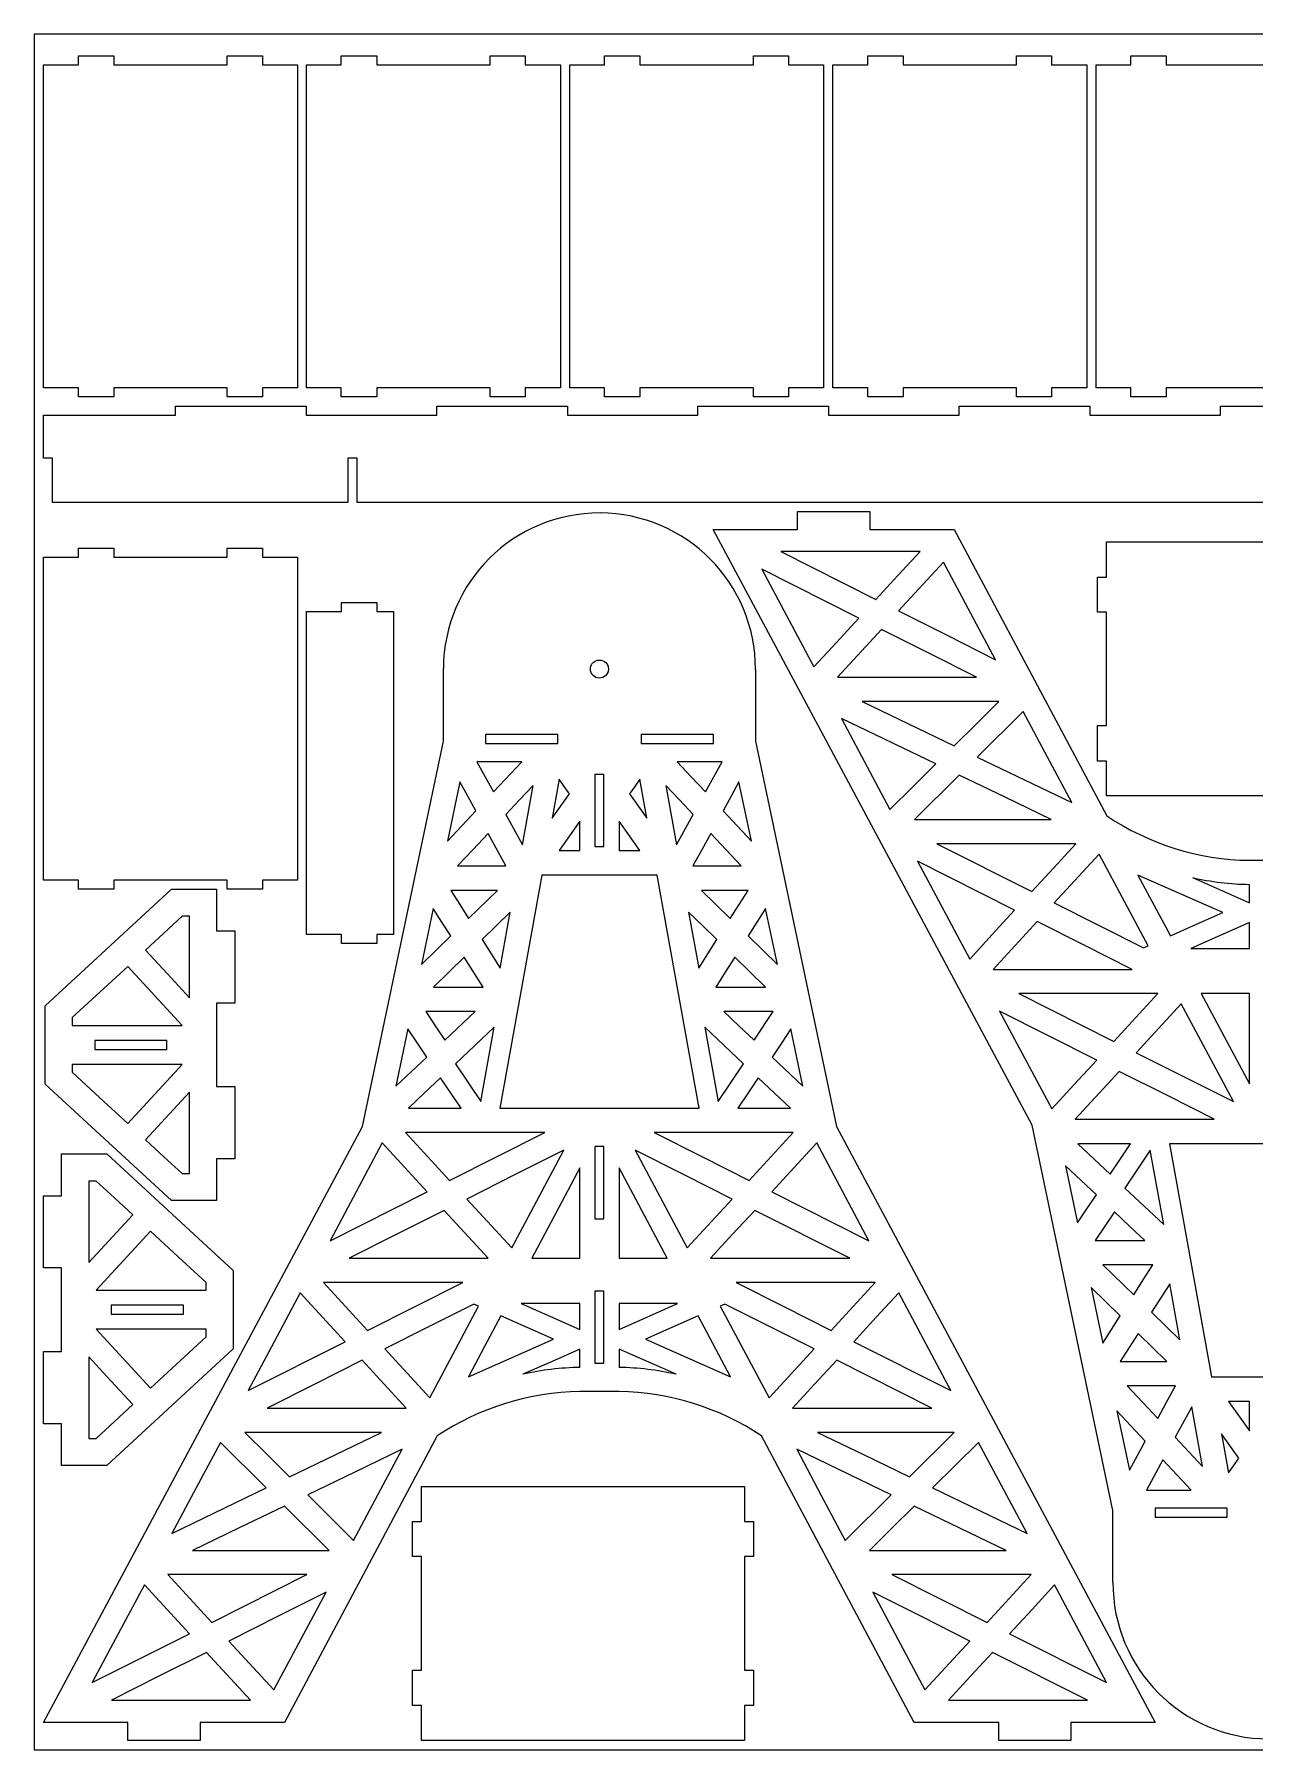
# Model space of a CAD drawing. Extents: x 0 to 710, y 0 to 570.
# Drawn here: x 0 to 406, y 0 to 570 of the extents above; entities that cross this region are included whole.
import ezdxf

# ---------------------------------------------------------------- set-up
doc = ezdxf.new("R2010")
doc.units = 0
doc.header["$MEASUREMENT"] = 0
doc.layers.add('DEFAULT', color=1, linetype='Continuous')

msp = doc.modelspace()

# ---------------------------------------------------------------- linework, layer by layer
at = {"color": 5}
msp.add_lwpolyline([(0, 0), (710, 0), (710, 570), (0, 570)], close=True, dxfattribs=at)
at = {"layer": 'DEFAULT'}
for p, q in [((3.08885, 452.48655), (3.08885, 559.8215)), ((3.08885, 559.8215), (14.6565, 559.8215)), ((14.6565, 559.8215), (14.6565, 562.8215)), ((14.6565, 562.8215), (26.40895, 562.8215)), ((26.40895, 562.8215), (26.40895, 559.8215)), ((26.40895, 559.8215), (64.1403, 559.8215)), ((64.1403, 559.8215), (64.1403, 562.8215)), ((64.1403, 562.8215), (75.7967, 562.8215)), ((75.7967, 562.8215), (75.7967, 559.8215)), ((75.7967, 559.8215), (87.45915, 559.8215)), ((87.45915, 559.8215), (87.45915, 452.48655)), ((90.45915, 452.48655), (90.45915, 559.8215)), ((90.45915, 559.8215), (102.02685, 559.8215)), ((102.02685, 559.8215), (102.02685, 562.8215)), ((102.02685, 562.8215), (113.7793, 562.8215)), ((113.7793, 562.8215), (113.7793, 559.8215)), ((113.7793, 559.8215), (151.5106, 559.8215)), ((151.5106, 559.8215), (151.5106, 562.8215)), ((151.5106, 562.8215), (163.16705, 562.8215)), ((163.16705, 562.8215), (163.16705, 559.8215)), ((163.16705, 559.8215), (174.82945, 559.8215)), ((174.82945, 559.8215), (174.82945, 452.48655)), ((177.9186, 452.4865), (177.9186, 559.8215)), ((177.9186, 559.8215), (189.48625, 559.8215)), ((189.48625, 559.8215), (189.48625, 562.8215)), ((189.48625, 562.8215), (201.2387, 562.8215)), ((201.2387, 562.8215), (201.2387, 559.8215)), ((201.2387, 559.8215), (238.9701, 559.8215)), ((238.9701, 559.8215), (238.9701, 562.8215)), ((238.9701, 562.8215), (250.6265, 562.8215)), ((250.6265, 562.8215), (250.6265, 559.8215)), ((250.6265, 559.8215), (262.2889, 559.8215)), ((262.2889, 559.8215), (262.2889, 452.4865)), ((265.3778, 452.4865), (265.3778, 559.8215)), ((265.3778, 559.8215), (276.94545, 559.8215)), ((276.94545, 559.8215), (276.94545, 562.8215)), ((276.94545, 562.8215), (288.6979, 562.8215)), ((288.6979, 562.8215), (288.6979, 559.8215)), ((288.6979, 559.8215), (326.42925, 559.8215)), ((326.42925, 559.8215), (326.42925, 562.8215)), ((326.42925, 562.8215), (338.08565, 562.8215)), ((338.08565, 562.8215), (338.08565, 559.8215)), ((338.08565, 559.8215), (349.7481, 559.8215)), ((349.7481, 559.8215), (349.7481, 452.4865)), ((352.8369, 452.4862), (352.8369, 559.8215)), ((352.8369, 559.8215), (364.40455, 559.8215)), ((364.40455, 559.8215), (364.40455, 562.8215)), ((364.40455, 562.8215), (376.157, 562.8215)), ((376.157, 562.8215), (376.157, 559.8215)), ((376.157, 559.8215), (413.88835, 559.8215)), ((14.6565, 452.48655), (3.08885, 452.48655)), ((14.6565, 449.48655), (14.6565, 452.48655)), ((64.1403, 452.48655), (26.40895, 452.48655)), ((26.40895, 452.48655), (26.40895, 449.48655)), ((64.1403, 449.48655), (64.1403, 452.48655)), ((87.45915, 452.48655), (75.7967, 452.48655)), ((75.7967, 452.48655), (75.7967, 449.48655)), ((102.02685, 452.48655), (90.45915, 452.48655)), ((102.02685, 449.48655), (102.02685, 452.48655)), ((151.5106, 452.48655), (113.7793, 452.48655)), ((113.7793, 452.48655), (113.7793, 449.48655)), ((151.5106, 449.48655), (151.5106, 452.48655)), ((174.82945, 452.48655), (163.16705, 452.48655)), ((163.16705, 452.48655), (163.16705, 449.48655)), ((189.48625, 452.4865), (177.9186, 452.4865)), ((189.48625, 449.4865), (189.48625, 452.4865)), ((238.9701, 452.4865), (201.2387, 452.4865)), ((201.2387, 452.4865), (201.2387, 449.4865)), ((238.9701, 449.4865), (238.9701, 452.4865)), ((262.2889, 452.4865), (250.6265, 452.4865)), ((250.6265, 452.4865), (250.6265, 449.4865)), ((276.94545, 452.4865), (265.3778, 452.4865)), ((276.94545, 449.4865), (276.94545, 452.4865)), ((326.42925, 452.4865), (288.6979, 452.4865)), ((288.6979, 452.4865), (288.6979, 449.4865)), ((326.42925, 449.4865), (326.42925, 452.4865)), ((349.7481, 452.4865), (338.08565, 452.4865)), ((338.08565, 452.4865), (338.08565, 449.4865)), ((364.40455, 452.4862), (352.8369, 452.4862)), ((364.40455, 449.4862), (364.40455, 452.4862)), ((413.88835, 452.4862), (376.157, 452.4862)), ((376.157, 452.4862), (376.157, 449.4862)), ((26.40895, 449.48655), (14.6565, 449.48655)), ((46.93915, 443.39765), (46.93915, 446.39765)), ((46.93915, 446.39765), (90.33915, 446.39765)), ((75.7967, 449.48655), (64.1403, 449.48655)), ((90.33915, 446.39765), (90.33915, 443.39765)), ((113.7793, 449.48655), (102.02685, 449.48655)), ((133.7391, 443.39765), (133.7391, 446.39765)), ((133.7391, 446.39765), (177.1391, 446.39765)), ((163.16705, 449.48655), (151.5106, 449.48655)), ((177.1391, 446.39765), (177.1391, 443.39765)), ((201.2387, 449.4865), (189.48625, 449.4865)), ((220.5391, 443.39765), (220.5391, 446.39765)), ((220.5391, 446.39765), (263.9391, 446.39765)), ((250.6265, 449.4865), (238.9701, 449.4865)), ((263.9391, 446.39765), (263.9391, 443.39765)), ((288.6979, 449.4865), (276.94545, 449.4865)), ((307.3391, 443.39765), (307.3391, 446.39765)), ((307.3391, 446.39765), (350.7391, 446.39765)), ((338.08565, 449.4865), (326.42925, 449.4865)), ((350.7391, 446.39765), (350.7391, 443.39765)), ((376.157, 449.4862), (364.40455, 449.4862)), ((394.1391, 443.39765), (394.1391, 446.39765)), ((394.1391, 446.39765), (437.5391, 446.39765)), ((3.0891, 429.14765), (3.0891, 443.39765)), ((3.08915, 443.39765), (46.93915, 443.39765)), ((90.33915, 443.39765), (133.7391, 443.39765)), ((177.1391, 443.39765), (220.5391, 443.39765)), ((263.9391, 443.39765), (307.3391, 443.39765)), ((350.7391, 443.39765), (394.1391, 443.39765)), ((6.0891, 429.14765), (3.0891, 429.14765)), ((6.0891, 414.44765), (6.0891, 429.14765)), ((107.2391, 429.14765), (104.2391, 429.14765)), ((104.2391, 429.14765), (104.2391, 414.44765)), ((107.2391, 414.44765), (107.2391, 429.14765)), ((104.2391, 414.44765), (6.0891, 414.44765)), ((550.839, 414.44765), (107.2391, 414.44765)), ((253.63275, 405.44735), (253.63275, 411.44735)), ((253.63275, 411.44735), (277.63275, 411.44735)), ((277.63275, 411.44735), (277.63275, 405.44735)), ((331.55825, 207.48285), (225.58925, 405.44735)), ((225.58925, 405.44735), (253.63275, 405.44735)), ((277.63275, 405.44735), (305.67625, 405.44735)), ((305.67625, 405.44735), (356.4221, 310.29885)), ((14.6565, 396.27865), (14.6565, 399.27865)), ((14.6565, 399.27865), (26.40895, 399.27865)), ((26.40895, 399.27865), (26.40895, 396.27865)), ((64.1403, 396.27865), (64.1403, 399.27865)), ((64.1403, 399.27865), (75.7967, 399.27865)), ((75.7967, 399.27865), (75.7967, 396.27865)), ((356.31805, 389.6663), (356.31805, 401.32875)), ((356.31805, 401.32875), (463.6531, 401.32875)), ((3.08885, 288.94355), (3.08885, 396.27865)), ((3.08885, 396.27865), (14.6565, 396.27865)), ((26.40895, 396.27865), (64.1403, 396.27865)), ((75.7967, 396.27865), (87.45915, 396.27865)), ((87.45915, 396.27865), (87.45915, 288.94355)), ((294.3376, 398.09135), (248.1064, 398.09135)), ((248.1064, 398.09135), (279.7004, 382.19435)), ((287.019, 390.14285), (294.3376, 398.09135)), ((302.1334, 394.6529), (287.19155, 378.4251)), ((319.44315, 362.19725), (302.1334, 394.6529)), ((274.0201, 376.0252), (241.7685, 392.25305)), ((241.7685, 392.25305), (259.0782, 359.7973)), ((279.7004, 382.19435), (287.019, 390.1428)), ((353.31805, 378.0099), (353.31805, 389.6663)), ((353.31805, 389.6663), (356.31805, 389.6663)), ((90.45915, 270.8962), (90.45915, 378.19965)), ((90.45915, 378.19965), (102.1166, 378.19965)), ((102.1166, 378.19965), (102.1166, 381.19965)), ((102.1166, 381.19965), (113.88305, 381.19965)), ((113.88305, 381.19965), (113.88305, 378.19965)), ((113.88305, 378.19965), (119.3547, 378.19965)), ((119.3547, 378.19965), (119.3547, 270.8962)), ((287.19155, 378.4251), (303.3173, 370.31115)), ((356.31805, 378.0099), (353.31805, 378.0099)), ((356.31805, 340.27855), (356.31805, 378.0099)), ((266.54915, 367.91125), (274.0201, 376.0252)), ((281.51125, 372.2559), (266.874, 356.3589)), ((297.30825, 364.30745), (281.51125, 372.2559)), ((259.0782, 359.7973), (266.54915, 367.91125)), ((303.31735, 370.31115), (319.44315, 362.19725)), ((135.94675, 335.0944), (135.94705, 359.27745)), ((313.1052, 356.3589), (297.30825, 364.3074)), ((239.6639, 358.90165), (239.66425, 335.0944)), ((266.874, 356.3589), (313.1052, 356.3589)), ((320.5207, 348.29485), (275.11095, 348.29485)), ((275.11095, 348.29485), (305.6722, 333.5642)), ((313.09645, 340.92955), (320.5207, 348.29485)), ((299.59925, 327.5395), (268.21425, 342.66725)), ((268.21425, 342.66725), (284.3505, 312.4118)), ((328.6269, 344.97755), (313.3781, 329.8499)), ((336.69505, 329.8499), (328.6269, 344.97755)), ((149.93025, 337.30235), (149.93025, 334.30235)), ((173.93025, 337.30235), (149.93025, 337.30235)), ((173.93025, 334.30235), (173.93025, 337.30235)), ((201.68025, 337.30235), (201.68025, 334.30235)), ((225.68025, 337.30235), (201.68025, 337.30235)), ((225.68025, 334.30235), (225.68025, 337.30235)), ((305.6722, 333.5642), (313.09645, 340.92955)), ((353.31805, 328.5261), (353.31805, 340.27855)), ((353.31805, 340.27855), (356.31805, 340.27855)), ((109.0581, 207.0533), (135.94675, 335.0944)), ((149.93025, 334.30235), (173.93025, 334.30235)), ((201.68025, 334.30235), (225.68025, 334.30235)), ((239.66425, 335.0944), (266.5529, 207.05325)), ((161.9843, 328.3038), (147.0689, 328.3038)), ((147.0689, 328.3038), (149.81675, 323.27295)), ((152.5646, 318.2421), (161.9843, 328.3038)), ((228.54155, 328.30385), (213.62615, 328.30385)), ((213.62615, 328.30385), (218.336, 323.273)), ((223.0459, 318.24215), (228.54155, 328.30385)), ((291.9749, 319.9757), (299.59925, 327.5395)), ((313.3781, 329.8499), (344.76315, 314.72215)), ((344.76315, 314.72215), (336.695, 329.8499)), ((356.31805, 328.5261), (353.31805, 328.5261)), ((356.31805, 316.95845), (356.31805, 328.5261)), ((141.43505, 321.64815), (137.2945, 301.9314)), ((144.07285, 316.8187), (141.43505, 321.64815)), ((149.81675, 323.27295), (152.5646, 318.2421)), ((165.7472, 320.42025), (161.2088, 315.5726)), ((162.1848, 300.62905), (165.7472, 320.42025)), ((174.3852, 322.4894), (172.0581, 309.56095)), ((176.0999, 320.07605), (174.3852, 322.4894)), ((177.81465, 317.6628), (176.0999, 320.0761)), ((186.30525, 324.0793), (186.30525, 300.0793)), ((189.30525, 324.0793), (186.30525, 324.0793)), ((189.30525, 300.0793), (189.30525, 324.0793)), ((199.5106, 320.0761), (197.7959, 317.6628)), ((201.2253, 322.4894), (199.51055, 320.07605)), ((203.5524, 309.56095), (201.2253, 322.4894)), ((214.40165, 315.57265), (209.8632, 320.4203)), ((209.8632, 320.4203), (213.42565, 300.6291)), ((218.336, 323.273), (223.0459, 318.24215)), ((234.17545, 321.64815), (231.5376, 316.81875)), ((238.31595, 301.93145), (234.17545, 321.64815)), ((284.3505, 312.4118), (291.9749, 319.97565)), ((307.30525, 323.82525), (292.4567, 309.0945)), ((322.58585, 316.45985), (307.30525, 323.82525)), ((146.7107, 311.98925), (144.07285, 316.8187)), ((161.2088, 315.5726), (156.67045, 310.72495)), ((172.0581, 309.56095), (177.81465, 317.6628)), ((197.7959, 317.6628), (203.5524, 309.56095)), ((218.93995, 310.725), (214.40165, 315.57265)), ((231.5376, 316.81875), (228.8998, 311.9893)), ((337.86645, 309.0945), (322.58585, 316.45985)), ((463.6531, 316.95845), (356.31805, 316.95845)), ((137.2945, 301.9314), (146.7107, 311.98925)), ((156.67045, 310.72495), (162.1848, 300.62905)), ((181.3043, 308.52925), (177.84185, 303.6562)), ((181.3043, 298.78315), (181.3043, 308.52925)), ((201.23115, 298.78315), (194.3063, 308.52925)), ((194.3063, 308.52925), (194.3063, 303.6562)), ((213.42565, 300.6291), (218.93995, 310.725)), ((228.8998, 311.9893), (238.31595, 301.93145)), ((292.4567, 309.0945), (337.86645, 309.0945)), ((150.8166, 304.4721), (145.75, 299.0602)), ((156.7285, 293.6483), (150.8166, 304.4721)), ((177.84185, 303.6562), (174.3794, 298.78315)), ((194.3063, 303.6562), (194.3063, 298.78315)), ((224.7939, 304.4721), (221.83795, 299.0602)), ((234.9271, 293.6483), (224.7939, 304.4721)), ((145.75, 299.0602), (140.6834, 293.6483)), ((174.3794, 298.78315), (181.3043, 298.78315)), ((186.30525, 300.0793), (189.30525, 300.0793)), ((194.3063, 298.78315), (201.23115, 298.78315)), ((221.83795, 299.0602), (218.882, 293.6483)), ((346.1034, 301.0305), (299.8722, 301.0305)), ((299.8722, 301.0305), (331.4662, 285.13355)), ((338.78475, 293.08205), (346.1034, 301.0305)), ((353.8992, 297.592), (338.9573, 281.36415)), ((370.1392, 267.142), (353.8992, 297.592)), ((140.6834, 293.6483), (156.7285, 293.6483)), ((218.882, 293.6483), (234.9271, 293.6483)), ((325.78585, 278.9643), (293.53425, 295.19215)), ((293.53425, 295.19215), (310.844, 262.7365)), ((331.4662, 285.13355), (338.7848, 293.08205)), ((403.80465, 295.52765), (416.80665, 295.52765)), ((14.6565, 288.94355), (3.08885, 288.94355)), ((3.58885, 247.19355), (45.58885, 285.94355)), ((14.6565, 285.94355), (14.6565, 288.94355)), ((26.40895, 285.94355), (14.6565, 285.94355)), ((64.1403, 288.94355), (26.40895, 288.94355)), ((26.40895, 288.94355), (26.40895, 285.94355)), ((45.58885, 285.94355), (60.58885, 285.94355)), ((60.58885, 285.94355), (60.58885, 272.06855)), ((64.1403, 285.94355), (64.1403, 288.94355)), ((75.7967, 285.94355), (64.1403, 285.94355)), ((87.45915, 288.94355), (75.7967, 288.94355)), ((75.7967, 288.94355), (75.7967, 285.94355)), ((153.89205, 285.51345), (138.4031, 285.51345)), ((138.4031, 285.51345), (141.3666, 280.85325)), ((144.3301, 276.1931), (153.89205, 285.51345)), ((168.6538, 290.6483), (154.7136, 213.2025)), ((187.80525, 290.6483), (168.6538, 290.6483)), ((206.9567, 290.6483), (187.8053, 290.6483)), ((220.89695, 213.2025), (206.9567, 290.6483)), ((237.20735, 285.5135), (221.7185, 285.5135)), ((221.7185, 285.5135), (226.49945, 280.8533)), ((231.2804, 276.19315), (237.20735, 285.5135)), ((394.9922, 278.13955), (366.7472, 290.63805)), ((366.7472, 290.63805), (377.5334, 270.4139)), ((384.86445, 289.7991), (403.8059, 281.41745)), ((403.8029, 284.4736), (403.79995, 287.52975)), ((132.58465, 279.50345), (128.6876, 260.94585)), ((135.48165, 274.9478), (132.58465, 279.50345)), ((141.3666, 280.85325), (144.3301, 276.1931)), ((226.49945, 280.8533), (231.2804, 276.19315)), ((243.0258, 279.50345), (240.1288, 274.9478)), ((246.9229, 260.94585), (243.0258, 279.50345)), ((338.9573, 281.36415), (368.58745, 266.45535)), ((403.8059, 281.41745), (403.8029, 284.4736)), ((49.10645, 276.94355), (36.94305, 265.7214)), ((51.58885, 276.94355), (49.10645, 276.94355)), ((51.58885, 249.8472), (51.58885, 276.94355)), ((138.3787, 270.39215), (135.48165, 274.9478)), ((153.4798, 273.7516), (148.7898, 269.1801)), ((158.1697, 278.3231), (153.47975, 273.7516)), ((154.8178, 259.701), (158.1697, 278.3231)), ((222.13075, 273.7517), (217.44075, 278.3232)), ((217.44075, 278.3232), (220.79275, 259.7011)), ((226.8207, 269.1802), (222.13075, 273.7517)), ((240.1288, 274.9478), (237.23175, 270.39215)), ((318.3149, 270.85045), (325.78585, 278.9643)), ((333.277, 275.1951), (318.6398, 259.2981)), ((349.074, 267.2466), (333.277, 275.1951)), ((377.5334, 270.4139), (386.2628, 274.2767)), ((403.80465, 274.8612), (384.3178, 266.2382)), ((386.2628, 274.27675), (394.9922, 278.13955)), ((403.80465, 270.5497), (403.80465, 274.8612)), ((60.58885, 272.06855), (66.58885, 272.06855)), ((66.58885, 272.06855), (66.58885, 248.06855)), ((102.1166, 270.8962), (90.45915, 270.8962)), ((102.1166, 267.8646), (102.1166, 270.8962)), ((119.3547, 270.8962), (113.88305, 270.8962)), ((113.88305, 270.8962), (113.88305, 267.8646)), ((128.6876, 260.94585), (138.3787, 270.39215)), ((148.7898, 269.1801), (154.8178, 259.701)), ((220.79275, 259.7011), (226.8207, 269.1802)), ((237.23175, 270.39215), (246.9229, 260.94585)), ((310.844, 262.7365), (318.3149, 270.85045)), ((403.80465, 266.2382), (403.80465, 270.5497)), ((36.94305, 265.7214), (44.26595, 257.7843)), ((113.88305, 267.8646), (102.1166, 267.8646)), ((142.83845, 263.37915), (137.73255, 258.4023)), ((149.1682, 253.4254), (142.83845, 263.37915)), ((232.77215, 263.37915), (229.6072, 258.4023)), ((242.98385, 253.4254), (232.77215, 263.37915)), ((364.871, 259.2981), (349.074, 267.2466)), ((368.58745, 266.45535), (369.36335, 266.79865)), ((369.36335, 266.79865), (370.1392, 267.142)), ((384.3178, 266.2382), (403.80465, 266.2382)), ((31.0633, 260.2966), (12.58885, 243.25175)), ((49.14945, 240.69355), (31.0633, 260.2966)), ((44.26595, 257.7843), (51.58885, 249.8472)), ((137.73255, 258.4023), (132.6267, 253.4254)), ((229.6072, 258.4023), (226.4423, 253.4254)), ((318.6398, 259.2981), (364.871, 259.2981)), ((132.6267, 253.4254), (149.1682, 253.4254)), ((226.4423, 253.4254), (242.98385, 253.4254)), ((373.35815, 251.23405), (327.12695, 251.23405)), ((327.12695, 251.23405), (358.72095, 235.3371)), ((366.03955, 243.28555), (373.35815, 251.23405)), ((403.80465, 251.23405), (387.80455, 251.23405)), ((387.80455, 251.23405), (403.80465, 221.2339)), ((403.80465, 236.23395), (403.80465, 251.23405)), ((3.58885, 221.19355), (3.58885, 247.19355)), ((66.58885, 248.06855), (60.58885, 248.06855)), ((60.58885, 248.06855), (60.58885, 220.31855)), ((146.49935, 245.29055), (130.0844, 245.29055)), ((130.0844, 245.29055), (133.26335, 240.5481)), ((136.4423, 235.80555), (146.49935, 245.29055)), ((245.5261, 245.29055), (229.11115, 245.29055)), ((229.11115, 245.29055), (234.1397, 240.54805)), ((239.1682, 235.80555), (245.5261, 245.29055)), ((353.04065, 229.1679), (320.78905, 245.39575)), ((320.78905, 245.39575), (338.09875, 212.94005)), ((381.15395, 247.79565), (366.2121, 231.5678)), ((398.4637, 215.33995), (381.15395, 247.79565)), ((12.58885, 243.25175), (12.58885, 241.97265)), ((12.58885, 241.97265), (12.58885, 240.69355)), ((12.58885, 240.69355), (49.14945, 240.69355)), ((124.18125, 239.48705), (120.1891, 220.4769)), ((127.3117, 234.8169), (124.18125, 239.48705)), ((133.26335, 240.54805), (136.4423, 235.80555)), ((152.80585, 240.05635), (146.367, 233.98375)), ((148.35645, 215.33745), (152.80585, 240.05635)), ((229.2435, 233.98375), (222.80465, 240.05635)), ((222.80465, 240.05635), (227.25405, 215.33745)), ((234.1397, 240.54805), (239.1682, 235.80555)), ((251.42925, 239.487), (248.2988, 234.81685)), ((255.4214, 220.47685), (251.42925, 239.487)), ((358.72095, 235.3371), (366.03955, 243.28555)), ((44.08885, 235.69355), (20.08885, 235.69355)), ((20.08885, 235.69355), (20.08885, 232.69355)), ((44.08885, 232.69355), (44.08885, 235.69355)), ((130.44215, 230.14675), (127.3117, 234.8169)), ((146.367, 233.98375), (139.9282, 227.91115)), ((235.68235, 227.91115), (229.24355, 233.98375)), ((248.2988, 234.81685), (245.16835, 230.1467)), ((403.80465, 221.2339), (403.80465, 236.23395)), ((20.08885, 232.69355), (44.08885, 232.69355)), ((120.1891, 220.4769), (130.44215, 230.14675)), ((245.16835, 230.1467), (255.4214, 220.47685)), ((345.5697, 221.05395), (353.04065, 229.1679)), ((366.2121, 231.5678), (382.3379, 223.45385)), ((49.14945, 227.69355), (12.58885, 227.69355)), ((12.58885, 227.69355), (12.58885, 225.13535)), ((12.58885, 225.13535), (21.8261, 216.6129)), ((31.0633, 208.0905), (49.14945, 227.69355)), ((135.0344, 223.2958), (129.68345, 218.24915)), ((141.8, 213.20255), (135.0344, 223.2958)), ((139.9282, 227.91115), (148.35645, 215.33745)), ((227.25405, 215.33745), (235.68235, 227.91115)), ((240.5761, 223.29575), (237.1933, 218.2491)), ((251.2781, 213.2025), (240.5761, 223.29575)), ((360.5318, 225.3986), (345.89455, 209.50165)), ((376.3288, 217.4501), (360.5318, 225.3986)), ((382.3379, 223.45385), (398.4637, 215.33995)), ((45.58885, 182.44355), (3.58885, 221.19355)), ((21.8261, 216.6129), (31.0633, 208.0905)), ((51.58885, 218.53985), (36.94305, 202.6657)), ((51.58885, 191.44355), (51.58885, 218.53985)), ((60.58885, 220.31855), (66.58885, 220.31855)), ((66.58885, 220.31855), (66.58885, 196.31855)), ((129.68345, 218.24915), (124.33245, 213.20255)), ((237.1933, 218.2491), (233.8105, 213.2025)), ((338.09875, 212.94005), (345.5697, 221.05395)), ((392.12575, 209.50165), (376.32885, 217.4501)), ((124.33245, 213.20255), (141.8, 213.20255)), ((154.7136, 213.2025), (220.89695, 213.2025)), ((233.8105, 213.2025), (251.2781, 213.2025)), ((3.0891, 9.08885), (109.0581, 207.0533)), ((266.5529, 207.05325), (372.5219, 9.0888)), ((358.44685, 79.4417), (331.55825, 207.48285)), ((345.89455, 209.50165), (392.12575, 209.50165)), ((36.94305, 202.6657), (43.02475, 197.0546)), ((115.5985, 201.59645), (106.94365, 185.3686)), ((130.54035, 185.3686), (115.5985, 201.59645)), ((169.62545, 205.03485), (123.39425, 205.03485)), ((123.39425, 205.03485), (130.7129, 197.08635)), ((138.0315, 189.13785), (169.62545, 205.03485)), ((186.30535, 200.4104), (186.30535, 176.4104)), ((189.30535, 200.4104), (186.30535, 200.4104)), ((189.30535, 176.4104), (189.30535, 200.4104)), ((252.21635, 205.0348), (205.98515, 205.0348)), ((205.98515, 205.0348), (221.78215, 197.0863)), ((237.57915, 189.1378), (252.21635, 205.0348)), ((260.0122, 201.59645), (252.54125, 193.4825)), ((277.3219, 169.14075), (260.0122, 201.59645)), ((364.3004, 201.334), (346.8328, 201.334)), ((346.8328, 201.334), (357.5348, 191.24075)), ((360.91755, 196.28735), (364.3004, 201.334)), ((443.39725, 201.334), (377.21395, 201.334)), ((377.21395, 201.334), (391.1542, 123.88815)), ((9.08885, 184.06845), (9.08885, 197.94345)), ((9.08885, 197.94345), (24.08885, 197.94345)), ((24.08885, 197.94345), (66.08885, 159.19345)), ((43.02475, 197.0546), (49.10645, 191.44355)), ((66.58885, 196.31855), (60.58885, 196.31855)), ((60.58885, 196.31855), (60.58885, 182.44355)), ((130.7129, 197.08635), (138.0315, 189.13785)), ((158.6537, 166.74075), (175.9634, 199.1965)), ((175.9634, 199.1965), (159.8376, 191.08255)), ((215.77305, 191.08255), (199.64725, 199.1965)), ((199.64725, 199.1965), (216.95695, 166.74075)), ((221.78215, 197.0863), (237.57915, 189.1378)), ((352.94245, 184.38975), (342.68945, 194.05965)), ((342.68945, 194.05965), (346.68155, 175.04945)), ((357.5348, 191.24075), (360.9176, 196.28735)), ((370.8568, 199.199), (362.42855, 186.6253)), ((375.3062, 174.4801), (370.8568, 199.199)), ((20.57125, 188.94345), (18.08885, 188.94345)), ((18.08885, 188.94345), (18.08885, 161.84715)), ((26.65295, 183.3324), (20.57125, 188.94345)), ((49.10645, 191.44355), (51.58885, 191.44355)), ((159.8376, 191.0826), (143.71185, 182.96865)), ((181.30435, 193.3026), (173.3043, 178.30245)), ((181.30435, 163.3024), (181.30435, 193.3026)), ((210.30645, 163.3024), (194.30635, 193.3026)), ((194.30635, 193.3026), (194.30635, 178.3025)), ((231.89885, 182.96865), (215.77305, 191.0826)), ((252.54125, 193.4825), (245.0703, 185.3686)), ((3.08885, 160.06845), (3.08885, 184.06845)), ((3.08885, 184.06845), (9.08885, 184.06845)), ((32.73465, 177.7213), (26.65295, 183.3324)), ((60.58885, 182.44355), (45.58885, 182.44355)), ((106.94365, 185.3686), (98.28875, 169.14075)), ((98.28875, 169.14075), (130.54035, 185.3686)), ((143.71185, 182.96865), (158.6537, 166.74075)), ((216.95695, 166.74075), (231.89885, 182.96865)), ((245.0703, 185.3686), (277.3219, 169.14075)), ((349.812, 179.7196), (352.94245, 184.38975)), ((362.42855, 186.6253), (368.8674, 180.5527)), ((18.08885, 161.84715), (32.73465, 177.7213)), ((136.22065, 179.1994), (120.4237, 171.2509)), ((150.8579, 163.3024), (136.22065, 179.1994)), ((173.3043, 178.3025), (165.30425, 163.3024)), ((194.30635, 178.3025), (194.30635, 163.3024)), ((239.39, 179.1994), (232.0714, 171.2509)), ((270.984, 163.3024), (239.39, 179.1994)), ((346.68155, 175.04945), (349.812, 179.7196)), ((358.9426, 178.7309), (352.5847, 169.2459)), ((363.97115, 173.9884), (358.9426, 178.7309)), ((368.8674, 180.5527), (375.3062, 174.4801)), ((38.6144, 172.2965), (20.52825, 152.69345)), ((47.8516, 163.7741), (38.6144, 172.2965)), ((120.4237, 171.2509), (104.6267, 163.3024)), ((186.30535, 176.4104), (189.30535, 176.4104)), ((232.0714, 171.2509), (224.7528, 163.3024)), ((368.99965, 169.2459), (363.97115, 173.9884)), ((352.5847, 169.2459), (368.99965, 169.2459)), ((9.08885, 160.06845), (3.08885, 160.06845)), ((9.08885, 132.31845), (9.08885, 160.06845)), ((57.08885, 155.25165), (47.8516, 163.7741)), ((104.6267, 163.3024), (150.8579, 163.3024)), ((165.30425, 163.3024), (181.30435, 163.3024)), ((194.30635, 163.3024), (210.30645, 163.3024)), ((224.7528, 163.3024), (270.984, 163.3024)), ((371.6686, 161.11105), (355.127, 161.11105)), ((355.127, 161.11105), (365.3388, 151.1573)), ((368.5037, 156.1342), (371.6686, 161.11105)), ((57.08885, 152.69345), (57.08885, 155.25165)), ((66.08885, 159.19345), (66.08885, 133.19345)), ((142.3709, 155.2383), (96.13965, 155.2383)), ((96.13965, 155.2383), (103.4583, 147.28985)), ((110.7769, 139.34135), (142.3709, 155.2383)), ((279.47115, 155.23835), (233.23995, 155.23835)), ((233.23995, 155.23835), (249.03695, 147.2899)), ((264.83395, 139.3414), (279.47115, 155.23835)), ((365.3388, 151.1573), (368.50365, 156.1342)), ((377.3181, 154.83545), (371.29015, 145.3563)), ((380.6701, 136.21335), (377.3181, 154.83545)), ((20.52825, 152.69345), (57.08885, 152.69345)), ((88.34385, 151.7999), (79.689, 135.57205)), ((103.28575, 135.57205), (88.34385, 151.7999)), ((171.5609, 148.2983), (161.8175, 148.2983)), ((161.8175, 148.2983), (181.30435, 139.6753)), ((181.30435, 148.2983), (171.5609, 148.2983)), ((181.30435, 139.6753), (181.30435, 148.2983)), ((186.30535, 152.41045), (186.30535, 128.41045)), ((189.30535, 152.41045), (186.30535, 152.41045)), ((189.30535, 128.41045), (189.30535, 152.41045)), ((194.30635, 139.6753), (213.79315, 148.2983)), ((213.79315, 148.2983), (194.30635, 148.2983)), ((194.30635, 148.2983), (194.30635, 143.9868)), ((287.267, 151.79995), (279.79605, 143.686)), ((304.5767, 119.34425), (287.267, 151.79995)), ((360.87905, 144.14435), (351.1879, 153.59065)), ((351.1879, 153.59065), (355.085, 135.03305)), ((49.58885, 147.69345), (25.58885, 147.69345)), ((25.58885, 147.69345), (25.58885, 144.69345)), ((25.58885, 144.69345), (49.58885, 144.69345)), ((49.58885, 144.69345), (49.58885, 147.69345)), ((103.4583, 147.28985), (110.7769, 139.34135)), ((146.08735, 148.081), (131.27225, 140.6266)), ((131.399, 116.9443), (147.63905, 147.39435)), ((147.63905, 147.39435), (146.08735, 148.081)), ((155.03325, 144.12235), (149.64015, 134.0103)), ((172.49205, 136.39675), (155.03325, 144.12235)), ((194.30635, 143.9868), (194.30635, 139.6753)), ((220.57765, 144.12235), (211.84825, 140.25955)), ((231.3639, 123.8982), (220.57765, 144.12235)), ((228.74775, 147.73765), (227.9719, 147.39435)), ((227.9719, 147.39435), (244.2119, 116.9443)), ((229.52365, 148.081), (228.74775, 147.73765)), ((259.15375, 133.17215), (229.52365, 148.081)), ((249.03695, 147.2899), (264.83395, 139.3414)), ((279.796, 143.68605), (272.32515, 135.5721)), ((357.98205, 139.5887), (360.87905, 144.14435)), ((371.29015, 145.3563), (375.9801, 140.7848)), ((57.08885, 139.69345), (20.52825, 139.69345)), ((20.52825, 139.69345), (38.6144, 120.0904)), ((38.6144, 120.0904), (57.08885, 137.13525)), ((57.08885, 138.41435), (57.08885, 139.69345)), ((57.08885, 137.13525), (57.08885, 138.41435)), ((131.2722, 140.6266), (116.45715, 133.17215)), ((211.84825, 140.25955), (203.1189, 136.39675)), ((355.085, 135.03305), (357.98205, 139.5887)), ((366.83045, 138.3433), (360.90345, 129.023)), ((371.6114, 133.68315), (366.83045, 138.3433)), ((375.9801, 140.7848), (380.6701, 136.21335)), ((3.08885, 108.31845), (3.08885, 132.31845)), ((3.08885, 132.31845), (9.08885, 132.31845)), ((66.08885, 133.19345), (24.08885, 94.44345)), ((79.689, 135.57205), (71.03415, 119.3442)), ((71.03415, 119.3442), (103.28575, 135.57205)), ((116.45715, 133.17215), (131.399, 116.9443)), ((144.24705, 123.8982), (172.49205, 136.39675)), ((149.64015, 134.0103), (144.24705, 123.8982)), ((181.3057, 133.11885), (171.835, 128.928)), ((181.29975, 127.0065), (181.3057, 133.11885)), ((213.24665, 124.7372), (194.3052, 133.11885)), ((194.3052, 133.11885), (194.30815, 130.0627)), ((203.1189, 136.39675), (231.3639, 123.8982)), ((244.2119, 116.9443), (259.15375, 133.17215)), ((272.32515, 135.5721), (304.5767, 119.34425)), ((376.39235, 129.023), (371.6114, 133.68315)), ((25.41175, 122.6027), (18.08885, 130.5398)), ((18.08885, 130.5398), (18.08885, 103.44345)), ((108.96605, 129.4029), (93.16905, 121.4544)), ((123.60325, 113.5059), (108.96605, 129.4029)), ((171.835, 128.928), (162.3643, 124.7372)), ((186.30535, 128.41045), (189.30535, 128.41045)), ((194.3082, 130.0627), (194.31115, 127.0065)), ((266.6448, 129.4029), (259.3262, 121.4544)), ((298.2388, 113.5059), (266.6448, 129.4029)), ((360.90345, 129.023), (376.39235, 129.023)), ((32.73465, 114.6656), (25.41175, 122.6027)), ((93.16905, 121.4544), (77.37205, 113.5059)), ((259.3262, 121.4544), (252.0076, 113.5059)), ((379.22885, 120.88815), (363.18375, 120.88815)), ((363.18375, 120.88815), (373.3169, 110.0644)), ((376.27285, 115.4763), (379.22885, 120.88815)), ((391.1542, 123.88815), (410.3056, 123.88815)), ((20.57125, 103.44345), (32.73465, 114.6656)), ((194.30655, 119.00845), (181.30455, 119.00845)), ((373.3169, 110.0644), (376.27285, 115.4763)), ((403.8046, 115.7533), (396.87975, 115.7533)), ((396.87975, 115.7533), (403.8046, 106.0072)), ((403.8046, 110.88025), (403.8046, 115.7533)), ((9.08885, 108.31845), (3.08885, 108.31845)), ((9.08885, 94.44345), (9.08885, 108.31845)), ((77.37205, 113.5059), (123.60325, 113.5059)), ((252.0076, 113.5059), (298.2388, 113.5059)), ((369.21105, 102.5472), (359.7949, 112.6051)), ((359.7949, 112.6051), (363.9354, 92.88835)), ((384.68515, 113.9074), (379.1708, 103.81155)), ((388.24755, 94.1162), (384.68515, 113.9074)), ((403.8046, 106.0072), (403.8046, 110.88025)), ((18.08885, 103.44345), (20.57125, 103.44345)), ((115.3663, 105.44185), (69.95655, 105.44185)), ((69.95655, 105.44185), (77.3808, 98.0765)), ((133.922, 104.23725), (83.1761, 9.0888)), ((84.80505, 90.71115), (115.3663, 105.44185)), ((292.43495, 9.0888), (241.6891, 104.23725)), ((305.65435, 105.44185), (260.24455, 105.44185)), ((260.24455, 105.44185), (275.5252, 98.0765)), ((290.8058, 90.7112), (305.65435, 105.44185)), ((379.1708, 103.81155), (383.7092, 98.9639)), ((400.31495, 96.8737), (394.5584, 104.9755)), ((394.5584, 104.9755), (396.88555, 92.0471)), ((61.85035, 102.12455), (53.78225, 86.99685)), ((77.0991, 86.99685), (61.85035, 102.12455)), ((77.3808, 98.0765), (84.80505, 90.71115)), ((106.12675, 69.5587), (122.263, 99.81415)), ((122.263, 99.81415), (106.5705, 92.25025)), ((284.7329, 84.6865), (253.3479, 99.8142)), ((253.3479, 99.8142), (261.4161, 84.6865)), ((275.5252, 98.0765), (290.8058, 90.7112)), ((313.76055, 102.1246), (306.13615, 94.56075)), ((329.8968, 71.86915), (313.76055, 102.1246)), ((363.9354, 92.88835), (366.5732, 97.7178)), ((366.5732, 97.7178), (369.21105, 102.5472)), ((383.7092, 98.9639), (388.24755, 94.1162)), ((24.08885, 94.44345), (9.08885, 94.44345)), ((106.5705, 92.25025), (90.878, 84.6864)), ((306.13615, 94.5608), (298.5118, 86.99685)), ((375.06495, 96.29435), (369.56925, 86.23265)), ((379.7748, 91.2635), (375.06495, 96.29435)), ((384.4847, 86.23265), (379.7748, 91.2635)), ((396.88555, 92.0471), (398.60025, 94.4604)), ((398.6003, 94.4604), (400.31495, 96.8737)), ((53.78225, 86.99685), (45.7141, 71.86915)), ((45.7141, 71.86915), (77.0991, 86.99685)), ((128.67875, 75.7967), (128.67875, 87.45915)), ((128.67875, 87.45915), (236.0138, 87.45915)), ((236.0138, 87.45915), (236.0138, 75.7967)), ((298.5118, 86.99685), (329.8968, 71.86915)), ((369.56925, 86.23265), (384.4847, 86.23265)), ((83.17205, 80.9721), (67.8914, 73.60675)), ((98.02055, 66.2414), (83.17205, 80.9721)), ((90.878, 84.6864), (106.12675, 69.5587)), ((261.41605, 84.6865), (269.48415, 69.55875)), ((269.48415, 69.55875), (284.7329, 84.6865)), ((292.43885, 80.9722), (285.0146, 73.60685)), ((323.0001, 66.2415), (292.43885, 80.9722)), ((396.4306, 80.2341), (372.4306, 80.2341)), ((372.4306, 80.2341), (372.4306, 77.2341)), ((396.4306, 77.2341), (396.4306, 80.2341)), ((125.67875, 64.1403), (125.67875, 75.7967)), ((125.67875, 75.7967), (128.67875, 75.7967)), ((236.0138, 75.7967), (239.0138, 75.7967)), ((239.0138, 75.7967), (239.0138, 64.1403)), ((358.4472, 55.63445), (358.44685, 79.4417)), ((372.4306, 77.2341), (396.4306, 77.2341)), ((67.8914, 73.60675), (52.6108, 66.2414)), ((285.0146, 73.60685), (277.59035, 66.2415)), ((52.6108, 66.2414), (98.02055, 66.2414)), ((128.67875, 64.1403), (125.67875, 64.1403)), ((128.67875, 26.40895), (128.67875, 64.1403)), ((239.0138, 64.1403), (236.0138, 64.1403)), ((236.0138, 64.1403), (236.0138, 26.40895)), ((277.59035, 66.2415), (323.0001, 66.2415)), ((90.60505, 58.1774), (44.37385, 58.1774)), ((44.37385, 58.1774), (51.69245, 50.2289)), ((59.01105, 42.28045), (90.60505, 58.1774)), ((331.23705, 58.1774), (285.00585, 58.1774)), ((285.00585, 58.1774), (300.80285, 50.2289)), ((316.5998, 42.28045), (331.23705, 58.1774)), ((36.57805, 54.739), (27.9232, 38.51115)), ((51.5199, 38.51115), (36.57805, 54.739)), ((79.63325, 19.8834), (96.94295, 52.3391)), ((96.94295, 52.3391), (80.81715, 44.22515)), ((294.79375, 44.2252), (278.66795, 52.3391)), ((278.66795, 52.3391), (295.97765, 19.88345)), ((339.03285, 54.739), (331.5619, 46.6251)), ((356.34255, 22.2833), (339.03285, 54.739)), ((51.69245, 50.2289), (59.01105, 42.28045)), ((300.80285, 50.2289), (316.5998, 42.28045)), ((331.5619, 46.6251), (324.09095, 38.51115)), ((80.81715, 44.22515), (64.69135, 36.11125)), ((310.91955, 36.1113), (294.79375, 44.2252)), ((27.9232, 38.51115), (19.2683, 22.2833)), ((19.2683, 22.2833), (51.5199, 38.51115)), ((64.69135, 36.11125), (79.63325, 19.8834)), ((295.97765, 19.88345), (310.91955, 36.1113)), ((324.09095, 38.51115), (356.34255, 22.2833)), ((57.2002, 32.34195), (41.40325, 24.39345)), ((71.83745, 16.445), (57.2002, 32.34195)), ((318.4107, 32.34195), (311.09205, 24.3935)), ((350.00465, 16.44505), (318.4107, 32.34195)), ((41.40325, 24.39345), (25.60625, 16.445)), ((125.67875, 14.6565), (125.67875, 26.40895)), ((125.67875, 26.40895), (128.67875, 26.40895)), ((236.0138, 26.40895), (239.0138, 26.40895)), ((239.0138, 26.40895), (239.0138, 14.6565)), ((311.09205, 24.3935), (303.77345, 16.44505)), ((25.60625, 16.445), (71.83745, 16.445)), ((128.67875, 14.6565), (125.67875, 14.6565)), ((128.67875, 3.08885), (128.67875, 14.6565)), ((239.0138, 14.6565), (236.0138, 14.6565)), ((236.0138, 14.6565), (236.0138, 3.08885)), ((303.77345, 16.44505), (350.00465, 16.44505)), ((31.1326, 9.08885), (3.0891, 9.08885)), ((31.1326, 3.08885), (31.1326, 9.08885)), ((83.17605, 9.08885), (55.1326, 9.08885)), ((55.1326, 9.08885), (55.1326, 3.08885)), ((320.4784, 9.0888), (292.43495, 9.0888)), ((320.4784, 3.0888), (320.4784, 9.0888)), ((372.5219, 9.0888), (344.4784, 9.0888)), ((344.4784, 9.0888), (344.4784, 3.0888)), ((55.1326, 3.08885), (31.1326, 3.08885)), ((236.0138, 3.08885), (128.67875, 3.08885)), ((344.4784, 3.0888), (320.4784, 3.0888))]:
    msp.add_line(p, q, dxfattribs=at)
msp.add_circle((187.80525, 359.08885), 3.00001, dxfattribs=at)
for centre, radius, start, end in [((187.8055, 359.08885), 51.85879, 359.7932123, 179.7916278), ((404.9971, 382.7344), 87.21491, 236.1543396, 269.2165803), ((405.0154, 377.8057), 90.28412, 257.1032729, 269.2286297), ((182.51515, 36.7306), 90.2841, 90.7713319, 102.8966883), ((193.09575, 36.7306), 90.28408, 77.1032834, 89.2286681), ((182.497, 31.8017), 87.2149, 90.7833997, 123.8456513), ((193.1141, 31.8017), 87.2149, 56.1543494, 89.2166003), ((410.3056, 55.44735), 51.85874, 179.7932797, 359.7916276)]:
    msp.add_arc(centre, radius, start, end, dxfattribs=at)

doc.saveas('drawing.dxf')
